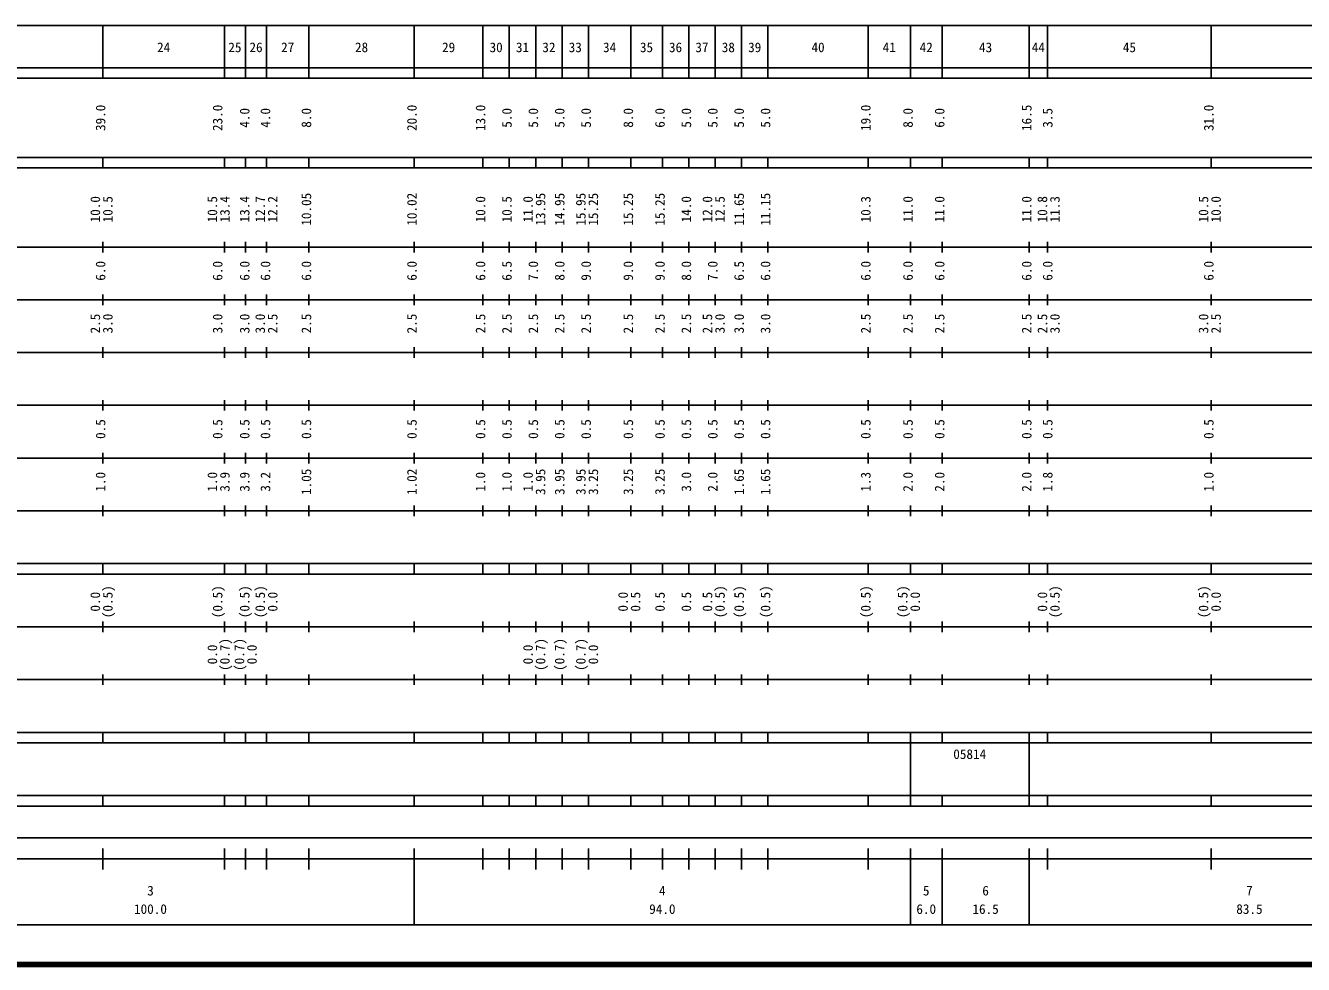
# Model space of a CAD drawing. Units: millimetres on the paper, enlarged 1000 times. Extents: x 40000 to 680000, y 20000 to 380000.
# Drawn here: x 294328 to 536483, y 20000 to 198000 of the extents above; entities that cross this region are included whole.
import ezdxf
from ezdxf.enums import TextEntityAlignment as Align

# ---------------------------------------------------------------- set-up
doc = ezdxf.new("R2010")
doc.units = ezdxf.units.MM
doc.header["$LTSCALE"] = 1000
doc.layers.add('M-TTL', color=2, linetype='Continuous', lineweight=140)
doc.layers.add('M-TTL-BAND', color=7, linetype='Continuous', lineweight=25)
doc.styles.add('ＭＳ ゴシック', font='')
doc.styles.get('ＭＳ ゴシック').set_extended_font_data('MS Gothic')

msp = doc.modelspace()

# ---------------------------------------------------------------- linework, layer by layer
at = {"layer": 'M-TTL'}
msp.add_line((40000, 20000), (680000, 20000), dxfattribs=at)
at = {"layer": 'M-TTL-BAND'}
for p, q in [((68000, 198000), (579000, 198000)), ((309000, 188000), (309000, 198000)), ((332000, 188000), (332000, 198000)), ((336000, 188000), (336000, 198000)), ((340000, 188000), (340000, 198000)), ((348000, 188000), (348000, 198000)), ((368000, 188000), (368000, 198000)), ((381000, 188000), (381000, 198000)), ((386000, 188000), (386000, 198000)), ((391000, 188000), (391000, 198000)), ((396000, 188000), (396000, 198000)), ((401000, 188000), (401000, 198000)), ((409000, 188000), (409000, 198000)), ((415000, 188000), (415000, 198000)), ((420000, 188000), (420000, 198000)), ((425000, 188000), (425000, 198000)), ((430000, 188000), (430000, 198000)), ((435000, 188000), (435000, 198000)), ((454000, 188000), (454000, 198000)), ((462000, 188000), (462000, 198000)), ((468000, 188000), (468000, 198000)), ((484500, 188000), (484500, 198000)), ((488000, 188000), (488000, 198000)), ((519000, 188000), (519000, 198000)), ((40000, 190000), (579000, 190000)), ((40000, 188000), (579000, 188000)), ((40000, 173000), (579000, 173000)), ((309000, 171000), (309000, 173000)), ((332000, 171000), (332000, 173000)), ((336000, 171000), (336000, 173000)), ((340000, 171000), (340000, 173000)), ((348000, 171000), (348000, 173000)), ((368000, 171000), (368000, 173000)), ((381000, 171000), (381000, 173000)), ((386000, 171000), (386000, 173000)), ((391000, 171000), (391000, 173000)), ((396000, 171000), (396000, 173000)), ((401000, 171000), (401000, 173000)), ((409000, 171000), (409000, 173000)), ((415000, 171000), (415000, 173000)), ((420000, 171000), (420000, 173000)), ((425000, 171000), (425000, 173000)), ((430000, 171000), (430000, 173000)), ((435000, 171000), (435000, 173000)), ((454000, 171000), (454000, 173000)), ((462000, 171000), (462000, 173000)), ((468000, 171000), (468000, 173000)), ((484500, 171000), (484500, 173000)), ((488000, 171000), (488000, 173000)), ((519000, 171000), (519000, 173000)), ((40000, 171000), (579000, 171000)), ((40000, 156000), (579000, 156000)), ((309000, 155000), (309000, 157000)), ((332000, 155000), (332000, 157000)), ((336000, 155000), (336000, 157000)), ((340000, 155000), (340000, 157000)), ((348000, 155000), (348000, 157000)), ((368000, 155000), (368000, 157000)), ((381000, 155000), (381000, 157000)), ((386000, 155000), (386000, 157000)), ((391000, 155000), (391000, 157000)), ((396000, 155000), (396000, 157000)), ((401000, 155000), (401000, 157000)), ((409000, 155000), (409000, 157000)), ((415000, 155000), (415000, 157000)), ((420000, 155000), (420000, 157000)), ((425000, 155000), (425000, 157000)), ((430000, 155000), (430000, 157000)), ((435000, 155000), (435000, 157000)), ((454000, 155000), (454000, 157000)), ((462000, 155000), (462000, 157000)), ((468000, 155000), (468000, 157000)), ((484500, 155000), (484500, 157000)), ((488000, 155000), (488000, 157000)), ((519000, 155000), (519000, 157000)), ((46000, 146000), (579000, 146000)), ((309000, 145000), (309000, 147000)), ((332000, 145000), (332000, 147000)), ((336000, 145000), (336000, 147000)), ((340000, 145000), (340000, 147000)), ((348000, 145000), (348000, 147000)), ((368000, 145000), (368000, 147000)), ((381000, 145000), (381000, 147000)), ((386000, 145000), (386000, 147000)), ((391000, 145000), (391000, 147000)), ((396000, 145000), (396000, 147000)), ((401000, 145000), (401000, 147000)), ((409000, 145000), (409000, 147000)), ((415000, 145000), (415000, 147000)), ((420000, 145000), (420000, 147000)), ((425000, 145000), (425000, 147000)), ((430000, 145000), (430000, 147000)), ((435000, 145000), (435000, 147000)), ((454000, 145000), (454000, 147000)), ((462000, 145000), (462000, 147000)), ((468000, 145000), (468000, 147000)), ((484500, 145000), (484500, 147000)), ((488000, 145000), (488000, 147000)), ((519000, 145000), (519000, 147000)), ((52000, 136000), (579000, 136000)), ((309000, 135000), (309000, 137000)), ((332000, 135000), (332000, 137000)), ((336000, 135000), (336000, 137000)), ((340000, 135000), (340000, 137000)), ((348000, 135000), (348000, 137000)), ((368000, 135000), (368000, 137000)), ((381000, 135000), (381000, 137000)), ((386000, 135000), (386000, 137000)), ((391000, 135000), (391000, 137000)), ((396000, 135000), (396000, 137000)), ((401000, 135000), (401000, 137000)), ((409000, 135000), (409000, 137000)), ((415000, 135000), (415000, 137000)), ((420000, 135000), (420000, 137000)), ((425000, 135000), (425000, 137000)), ((430000, 135000), (430000, 137000)), ((435000, 135000), (435000, 137000)), ((454000, 135000), (454000, 137000)), ((462000, 135000), (462000, 137000)), ((468000, 135000), (468000, 137000)), ((484500, 135000), (484500, 137000)), ((488000, 135000), (488000, 137000)), ((519000, 135000), (519000, 137000)), ((46000, 126000), (579000, 126000)), ((309000, 125000), (309000, 127000)), ((332000, 125000), (332000, 127000)), ((336000, 125000), (336000, 127000)), ((340000, 125000), (340000, 127000)), ((348000, 125000), (348000, 127000)), ((368000, 125000), (368000, 127000)), ((381000, 125000), (381000, 127000)), ((386000, 125000), (386000, 127000)), ((391000, 125000), (391000, 127000)), ((396000, 125000), (396000, 127000)), ((401000, 125000), (401000, 127000)), ((409000, 125000), (409000, 127000)), ((415000, 125000), (415000, 127000)), ((420000, 125000), (420000, 127000)), ((425000, 125000), (425000, 127000)), ((430000, 125000), (430000, 127000)), ((435000, 125000), (435000, 127000)), ((454000, 125000), (454000, 127000)), ((462000, 125000), (462000, 127000)), ((468000, 125000), (468000, 127000)), ((484500, 125000), (484500, 127000)), ((488000, 125000), (488000, 127000)), ((519000, 125000), (519000, 127000)), ((309000, 115000), (309000, 117000)), ((332000, 115000), (332000, 117000)), ((336000, 115000), (336000, 117000)), ((340000, 115000), (340000, 117000)), ((348000, 115000), (348000, 117000)), ((368000, 115000), (368000, 117000)), ((381000, 115000), (381000, 117000)), ((386000, 115000), (386000, 117000)), ((391000, 115000), (391000, 117000)), ((396000, 115000), (396000, 117000)), ((401000, 115000), (401000, 117000)), ((409000, 115000), (409000, 117000)), ((415000, 115000), (415000, 117000)), ((420000, 115000), (420000, 117000)), ((425000, 115000), (425000, 117000)), ((430000, 115000), (430000, 117000)), ((435000, 115000), (435000, 117000)), ((454000, 115000), (454000, 117000)), ((462000, 115000), (462000, 117000)), ((468000, 115000), (468000, 117000)), ((484500, 115000), (484500, 117000)), ((488000, 115000), (488000, 117000)), ((519000, 115000), (519000, 117000)), ((52000, 116000), (579000, 116000)), ((309000, 105000), (309000, 107000)), ((332000, 105000), (332000, 107000)), ((336000, 105000), (336000, 107000)), ((340000, 105000), (340000, 107000)), ((348000, 105000), (348000, 107000)), ((368000, 105000), (368000, 107000)), ((381000, 105000), (381000, 107000)), ((386000, 105000), (386000, 107000)), ((391000, 105000), (391000, 107000)), ((396000, 105000), (396000, 107000)), ((401000, 105000), (401000, 107000)), ((409000, 105000), (409000, 107000)), ((415000, 105000), (415000, 107000)), ((420000, 105000), (420000, 107000)), ((425000, 105000), (425000, 107000)), ((430000, 105000), (430000, 107000)), ((435000, 105000), (435000, 107000)), ((454000, 105000), (454000, 107000)), ((462000, 105000), (462000, 107000)), ((468000, 105000), (468000, 107000)), ((484500, 105000), (484500, 107000)), ((488000, 105000), (488000, 107000)), ((519000, 105000), (519000, 107000)), ((46000, 106000), (579000, 106000)), ((40000, 96000), (579000, 96000)), ((309000, 94000), (309000, 96000)), ((332000, 94000), (332000, 96000)), ((336000, 94000), (336000, 96000)), ((340000, 94000), (340000, 96000)), ((348000, 94000), (348000, 96000)), ((368000, 94000), (368000, 96000)), ((381000, 94000), (381000, 96000)), ((386000, 94000), (386000, 96000)), ((391000, 94000), (391000, 96000)), ((396000, 94000), (396000, 96000)), ((401000, 94000), (401000, 96000)), ((409000, 94000), (409000, 96000)), ((415000, 94000), (415000, 96000)), ((420000, 94000), (420000, 96000)), ((425000, 94000), (425000, 96000)), ((430000, 94000), (430000, 96000)), ((435000, 94000), (435000, 96000)), ((454000, 94000), (454000, 96000)), ((462000, 94000), (462000, 96000)), ((468000, 94000), (468000, 96000)), ((484500, 94000), (484500, 96000)), ((488000, 94000), (488000, 96000)), ((519000, 94000), (519000, 96000)), ((40000, 94000), (579000, 94000)), ((309000, 83000), (309000, 85000)), ((332000, 83000), (332000, 85000)), ((336000, 83000), (336000, 85000)), ((340000, 83000), (340000, 85000)), ((348000, 83000), (348000, 85000)), ((368000, 83000), (368000, 85000)), ((381000, 83000), (381000, 85000)), ((386000, 83000), (386000, 85000)), ((391000, 83000), (391000, 85000)), ((396000, 83000), (396000, 85000)), ((401000, 83000), (401000, 85000)), ((409000, 83000), (409000, 85000)), ((415000, 83000), (415000, 85000)), ((420000, 83000), (420000, 85000)), ((425000, 83000), (425000, 85000)), ((430000, 83000), (430000, 85000)), ((435000, 83000), (435000, 85000)), ((454000, 83000), (454000, 85000)), ((462000, 83000), (462000, 85000)), ((468000, 83000), (468000, 85000)), ((484500, 83000), (484500, 85000)), ((488000, 83000), (488000, 85000)), ((519000, 83000), (519000, 85000)), ((49000, 84000), (579000, 84000)), ((40000, 74000), (579000, 74000)), ((309000, 73000), (309000, 75000)), ((332000, 73000), (332000, 75000)), ((336000, 73000), (336000, 75000)), ((340000, 73000), (340000, 75000)), ((348000, 73000), (348000, 75000)), ((368000, 73000), (368000, 75000)), ((381000, 73000), (381000, 75000)), ((386000, 73000), (386000, 75000)), ((391000, 73000), (391000, 75000)), ((396000, 73000), (396000, 75000)), ((401000, 73000), (401000, 75000)), ((409000, 73000), (409000, 75000)), ((415000, 73000), (415000, 75000)), ((420000, 73000), (420000, 75000)), ((425000, 73000), (425000, 75000)), ((430000, 73000), (430000, 75000)), ((435000, 73000), (435000, 75000)), ((454000, 73000), (454000, 75000)), ((462000, 73000), (462000, 75000)), ((468000, 73000), (468000, 75000)), ((484500, 73000), (484500, 75000)), ((488000, 73000), (488000, 75000)), ((519000, 73000), (519000, 75000)), ((40000, 64000), (579000, 64000)), ((309000, 62000), (309000, 64000)), ((332000, 62000), (332000, 64000)), ((336000, 62000), (336000, 64000)), ((340000, 62000), (340000, 64000)), ((348000, 62000), (348000, 64000)), ((368000, 62000), (368000, 64000)), ((381000, 62000), (381000, 64000)), ((386000, 62000), (386000, 64000)), ((391000, 62000), (391000, 64000)), ((396000, 62000), (396000, 64000)), ((401000, 62000), (401000, 64000)), ((409000, 62000), (409000, 64000)), ((415000, 62000), (415000, 64000)), ((420000, 62000), (420000, 64000)), ((425000, 62000), (425000, 64000)), ((430000, 62000), (430000, 64000)), ((435000, 62000), (435000, 64000)), ((454000, 62000), (454000, 64000)), ((462000, 62000), (462000, 64000)), ((468000, 62000), (468000, 64000)), ((484500, 62000), (484500, 64000)), ((488000, 62000), (488000, 64000)), ((519000, 62000), (519000, 64000)), ((40000, 62000), (579000, 62000)), ((462000, 52000), (462000, 62000)), ((484500, 52000), (484500, 62000)), ((40000, 52000), (579000, 52000)), ((309000, 50000), (309000, 52000)), ((332000, 50000), (332000, 52000)), ((336000, 50000), (336000, 52000)), ((340000, 50000), (340000, 52000)), ((348000, 50000), (348000, 52000)), ((368000, 50000), (368000, 52000)), ((381000, 50000), (381000, 52000)), ((386000, 50000), (386000, 52000)), ((391000, 50000), (391000, 52000)), ((396000, 50000), (396000, 52000)), ((401000, 50000), (401000, 52000)), ((409000, 50000), (409000, 52000)), ((415000, 50000), (415000, 52000)), ((420000, 50000), (420000, 52000)), ((425000, 50000), (425000, 52000)), ((430000, 50000), (430000, 52000)), ((435000, 50000), (435000, 52000)), ((454000, 50000), (454000, 52000)), ((462000, 50000), (462000, 52000)), ((468000, 50000), (468000, 52000)), ((484500, 50000), (484500, 52000)), ((488000, 50000), (488000, 52000)), ((519000, 50000), (519000, 52000)), ((40000, 50000), (579000, 50000)), ((71000, 44000), (565000, 44000)), ((309000, 38000), (309000, 42000)), ((332000, 38000), (332000, 42000)), ((336000, 38000), (336000, 42000)), ((340000, 38000), (340000, 42000)), ((348000, 38000), (348000, 42000)), ((368000, 27500), (368000, 42000)), ((381000, 38000), (381000, 42000)), ((386000, 38000), (386000, 42000)), ((391000, 38000), (391000, 42000)), ((396000, 38000), (396000, 42000)), ((401000, 38000), (401000, 42000)), ((409000, 38000), (409000, 42000)), ((415000, 38000), (415000, 42000)), ((420000, 38000), (420000, 42000)), ((425000, 38000), (425000, 42000)), ((430000, 38000), (430000, 42000)), ((435000, 38000), (435000, 42000)), ((454000, 38000), (454000, 42000)), ((462000, 27500), (462000, 42000)), ((468000, 27500), (468000, 42000)), ((484500, 27500), (484500, 42000)), ((488000, 38000), (488000, 42000)), ((519000, 38000), (519000, 42000)), ((40000, 40000), (579000, 40000)), ((68000, 27500), (579000, 27500))]:
    msp.add_line(p, q, dxfattribs=at)

# ---------------------------------------------------------------- texts
at = {"layer": 'M-TTL-BAND', "style": 'ＭＳ ゴシック'}
for s, p in [('24', (320500, 192405)), ('25', (334000, 192405)), ('26', (338000, 192405)), ('27', (344000, 192405)), ('28', (358000, 192405)), ('29', (374500, 192405)), ('30', (383500, 192405)), ('31', (388500, 192405)), ('32', (393500, 192405)), ('33', (398500, 192405)), ('34', (405000, 192405)), ('35', (412000, 192405)), ('36', (417500, 192405)), ('37', (422500, 192405)), ('38', (427500, 192405)), ('39', (432500, 192405)), ('40', (444500, 192405)), ('41', (458000, 192405)), ('42', (465000, 192405)), ('43', (476250, 192405)), ('44', (486250, 192405)), ('45', (503500, 192405)), ('3', (318000, 32523)), ('4', (415000, 32523)), ('5', (465000, 32523)), ('6', (476250, 32523)), ('7', (526250, 32523)), ('100.0', (318000, 29033)), ('94.0', (415000, 29033)), ('6.0', (465000, 29033)), ('16.5', (476250, 29033)), ('83.5', (526250, 29033))]:
    msp.add_text(s, height=1833, dxfattribs=at).set_placement(p, align=Align.BOTTOM_CENTER)
for s, p in [('39.0', (310000, 180500)), ('23.0', (332183, 180500)), ('4.0', (337311, 180500)), ('4.0', (341243, 180500)), ('8.0', (349000, 180500)), ('20.0', (369000, 180500)), ('13.0', (382000, 180500)), ('5.0', (387000, 180500)), ('5.0', (392000, 180500)), ('5.0', (397000, 180500)), ('5.0', (402000, 180500)), ('8.0', (410000, 180500)), ('6.0', (416000, 180500)), ('5.0', (421000, 180500)), ('5.0', (426000, 180500)), ('5.0', (431000, 180500)), ('5.0', (436000, 180500)), ('19.0', (455000, 180500)), ('8.0', (463000, 180500)), ('6.0', (469000, 180500)), ('16.5', (485500, 180500)), ('3.5', (489475, 180500)), ('31.0', (520000, 180500)), ('10.0', (309000, 163174)), ('10.5', (311370, 163174)), ('10.5', (331183, 163174)), ('13.4', (333553, 163174)), ('13.4', (337311, 163174)), ('12.7', (340243, 163174)), ('12.2', (342613, 163174)), ('10.05', (349000, 163174)), ('10.02', (369000, 163174)), ('10.0', (382000, 163174)), ('10.5', (387000, 163174)), ('11.0', (391000, 163174)), ('13.95', (393370, 163174)), ('14.95', (397000, 163174)), ('15.95', (401000, 163174)), ('15.25', (403370, 163174)), ('15.25', (410000, 163174)), ('15.25', (416000, 163174)), ('14.0', (421000, 163174)), ('12.0', (425000, 163174)), ('12.5', (427370, 163174)), ('11.65', (431000, 163174)), ('11.15', (436000, 163174)), ('10.3', (455000, 163174)), ('11.0', (463000, 163174)), ('11.0', (469000, 163174)), ('11.0', (485500, 163174)), ('10.8', (488475, 163174)), ('11.3', (490845, 163174)), ('10.5', (519000, 163174)), ('10.0', (521370, 163174)), ('6.0', (310000, 151500)), ('6.0', (332183, 151500)), ('6.0', (337311, 151500)), ('6.0', (341243, 151500)), ('6.0', (349000, 151500)), ('6.0', (369000, 151500)), ('6.0', (382000, 151500)), ('6.5', (387000, 151500)), ('7.0', (392000, 151500)), ('8.0', (397000, 151500)), ('9.0', (402000, 151500)), ('9.0', (410000, 151500)), ('9.0', (416000, 151500)), ('8.0', (421000, 151500)), ('7.0', (426000, 151500)), ('6.5', (431000, 151500)), ('6.0', (436000, 151500)), ('6.0', (455000, 151500)), ('6.0', (463000, 151500)), ('6.0', (469000, 151500)), ('6.0', (485500, 151500)), ('6.0', (489475, 151500)), ('6.0', (520000, 151500)), ('2.5', (309000, 141500)), ('3.0', (311370, 141500)), ('3.0', (332183, 141500)), ('3.0', (337311, 141500)), ('3.0', (340243, 141500)), ('2.5', (342613, 141500)), ('2.5', (349000, 141500)), ('2.5', (369000, 141500)), ('2.5', (382000, 141500)), ('2.5', (387000, 141500)), ('2.5', (392000, 141500)), ('2.5', (397000, 141500)), ('2.5', (402000, 141500)), ('2.5', (410000, 141500)), ('2.5', (416000, 141500)), ('2.5', (421000, 141500)), ('2.5', (425000, 141500)), ('3.0', (427370, 141500)), ('3.0', (431000, 141500)), ('3.0', (436000, 141500)), ('2.5', (455000, 141500)), ('2.5', (463000, 141500)), ('2.5', (469000, 141500)), ('2.5', (485500, 141500)), ('2.5', (488475, 141500)), ('3.0', (490845, 141500)), ('3.0', (519000, 141500)), ('2.5', (521370, 141500)), ('0.5', (310000, 121500)), ('0.5', (332183, 121500)), ('0.5', (337311, 121500)), ('0.5', (341243, 121500)), ('0.5', (349000, 121500)), ('0.5', (369000, 121500)), ('0.5', (382000, 121500)), ('0.5', (387000, 121500)), ('0.5', (392000, 121500)), ('0.5', (397000, 121500)), ('0.5', (402000, 121500)), ('0.5', (410000, 121500)), ('0.5', (416000, 121500)), ('0.5', (421000, 121500)), ('0.5', (426000, 121500)), ('0.5', (431000, 121500)), ('0.5', (436000, 121500)), ('0.5', (455000, 121500)), ('0.5', (463000, 121500)), ('0.5', (469000, 121500)), ('0.5', (485500, 121500)), ('0.5', (489475, 121500)), ('0.5', (520000, 121500)), ('1.05', (349000, 111500)), ('1.02', (369000, 111500)), ('3.95', (393370, 111500)), ('3.95', (397000, 111500)), ('3.95', (401000, 111500)), ('3.25', (403370, 111500)), ('3.25', (410000, 111500)), ('3.25', (416000, 111500)), ('1.65', (431000, 111500)), ('1.65', (436000, 111500)), ('1.0', (310000, 111500)), ('1.0', (331183, 111500)), ('3.9', (333553, 111500)), ('3.9', (337311, 111500)), ('3.2', (341243, 111500)), ('1.0', (382000, 111500)), ('1.0', (387000, 111500)), ('1.0', (391000, 111500)), ('3.0', (421000, 111500)), ('2.0', (426000, 111500)), ('1.3', (455000, 111500)), ('2.0', (463000, 111500)), ('2.0', (469000, 111500)), ('2.0', (485500, 111500)), ('1.8', (489475, 111500)), ('1.0', (520000, 111500)), ('0.0', (309000, 88764)), ('(0.5)', (311370, 88764)), ('(0.5)', (332183, 88764)), ('(0.5)', (337311, 88764)), ('(0.5)', (340243, 88764)), ('0.0', (342613, 88764)), ('0.0', (409000, 88764)), ('0.5', (411370, 88764)), ('0.5', (416000, 88764)), ('0.5', (421000, 88764)), ('0.5', (425000, 88764)), ('(0.5)', (427370, 88764)), ('(0.5)', (431000, 88764)), ('(0.5)', (436000, 88764)), ('(0.5)', (455000, 88764)), ('(0.5)', (462000, 88764)), ('0.0', (464370, 88764)), ('0.0', (488475, 88764)), ('(0.5)', (490845, 88764)), ('(0.5)', (519000, 88764)), ('0.0', (521370, 88764)), ('0.0', (331183, 78764)), ('(0.7)', (333553, 78764)), ('(0.7)', (336311, 78764)), ('0.0', (338681, 78764)), ('0.0', (391000, 78764)), ('(0.7)', (393370, 78764)), ('(0.7)', (397000, 78764)), ('(0.7)', (401000, 78764)), ('0.0', (403370, 78764))]:
    msp.add_text(s, height=1833, rotation=90, dxfattribs=at).set_placement(p, align=Align.BOTTOM_CENTER)
msp.add_text('05814', height=1833, dxfattribs=at).set_placement((470125, 58405), align=Align.BOTTOM_LEFT)

doc.saveas('drawing.dxf')
